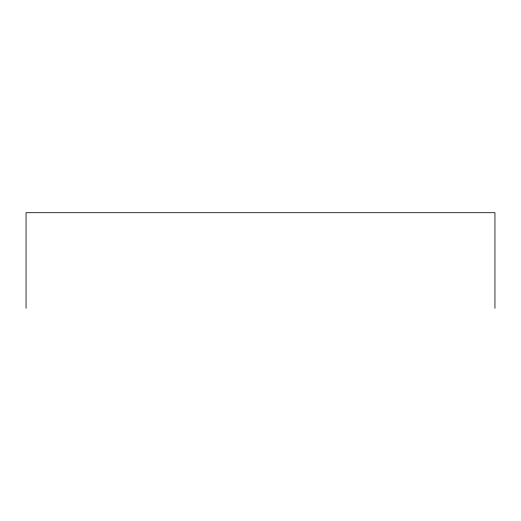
<?xml version="1.0" encoding="UTF-8"?>
<svg xmlns="http://www.w3.org/2000/svg" width="521" height="521" viewBox="0 0 521 521"><rect width="100%" height="100%" fill="white"/><g stroke="black" fill="none" stroke-linecap="round" stroke-linejoin="round"><path stroke-width="0.78" d="M494.95 308.295L494.95 212.705L26.05 212.705L26.05 308.295"/></g></svg>
